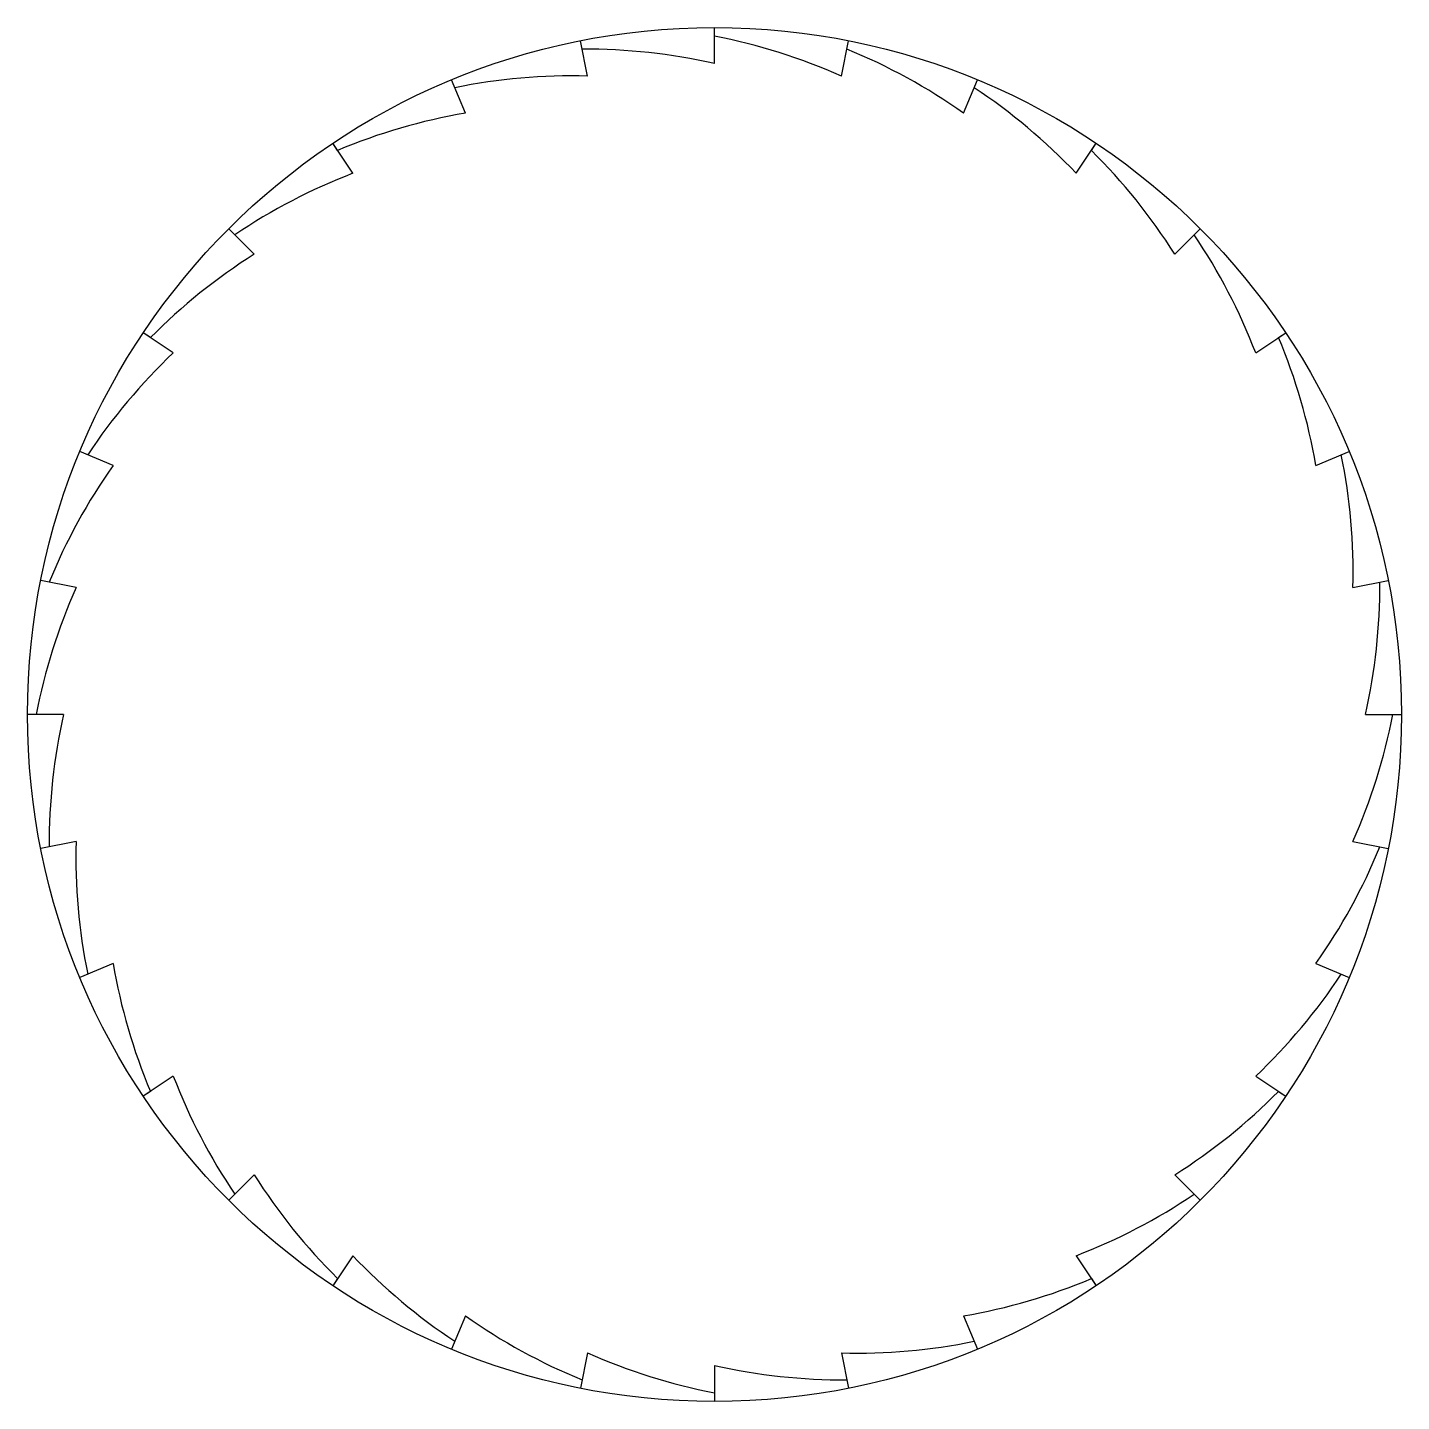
# Model space of a CAD drawing. Header units: millimetres. Extents: x 0 to 350, y 0 to 350.
import ezdxf

# ---------------------------------------------------------------- set-up
doc = ezdxf.new("R2010")
doc.units = ezdxf.units.MM

msp = doc.modelspace()

# ---------------------------------------------------------------- linework, layer by layer
for p, q in [((175, 347.8), (175, 350)), ((175, 340.8), (175, 350)), ((141.29, 344.48), (140.86, 346.64)), ((142.65, 337.61), (140.86, 346.64)), ((207.35, 337.61), (209.14, 346.64)), ((208.71, 344.48), (209.14, 346.64)), ((108.87, 334.65), (108.03, 336.68)), ((111.55, 328.18), (108.03, 336.68)), ((238.45, 328.18), (241.97, 336.68)), ((241.13, 334.65), (241.97, 336.68)), ((79, 318.68), (77.78, 320.51)), ((82.89, 312.86), (77.78, 320.51)), ((267.11, 312.86), (272.22, 320.51)), ((271, 318.68), (272.22, 320.51)), ((52.81, 297.19), (51.26, 298.74)), ((57.76, 292.24), (51.26, 298.74)), ((292.24, 292.24), (298.74, 298.74)), ((297.19, 297.19), (298.74, 298.74)), ((31.32, 271), (29.49, 272.22)), ((37.14, 267.11), (29.49, 272.22)), ((312.86, 267.11), (320.51, 272.22)), ((318.68, 271), (320.51, 272.22)), ((15.35, 241.13), (13.32, 241.97)), ((21.82, 238.45), (13.32, 241.97)), ((328.18, 238.45), (336.68, 241.97)), ((334.65, 241.13), (336.68, 241.97)), ((5.52, 208.71), (3.36, 209.14)), ((12.39, 207.35), (3.36, 209.14)), ((337.61, 207.35), (346.64, 209.14)), ((344.48, 208.71), (346.64, 209.14)), ((2.2, 175), (0, 175)), ((9.2, 175), (0, 175)), ((340.8, 175), (350, 175)), ((347.8, 175), (350, 175)), ((12.39, 142.65), (3.36, 140.86)), ((5.52, 141.29), (3.36, 140.86)), ((337.61, 142.65), (346.64, 140.86)), ((344.48, 141.29), (346.64, 140.86)), ((21.82, 111.55), (13.32, 108.03)), ((15.35, 108.87), (13.32, 108.03)), ((328.18, 111.55), (336.68, 108.03)), ((334.65, 108.87), (336.68, 108.03)), ((37.14, 82.89), (29.49, 77.78)), ((312.86, 82.89), (320.51, 77.78)), ((31.32, 79), (29.49, 77.78)), ((318.68, 79), (320.51, 77.78)), ((57.76, 57.76), (51.26, 51.26)), ((292.24, 57.76), (298.74, 51.26)), ((52.81, 52.81), (51.26, 51.26)), ((297.19, 52.81), (298.74, 51.26)), ((82.89, 37.14), (77.78, 29.49)), ((267.11, 37.14), (272.22, 29.49)), ((79, 31.32), (77.78, 29.49)), ((271, 31.32), (272.22, 29.49)), ((111.55, 21.82), (108.03, 13.32)), ((238.45, 21.82), (241.97, 13.32)), ((108.87, 15.35), (108.03, 13.32)), ((241.13, 15.35), (241.97, 13.32)), ((142.65, 12.39), (140.86, 3.36)), ((207.35, 12.39), (209.14, 3.36)), ((175, 9.2), (175, 0)), ((141.29, 5.52), (140.86, 3.36)), ((208.71, 5.52), (209.14, 3.36)), ((175, 2.2), (175, 0))]:
    msp.add_line(p, q)
msp.add_circle((175, 175), 175)
for centre, start, end in [((146.71, 201.51), 65.9864, 79.055), ((142.08, 195.48), 77.2364, 90.305), ((152.43, 206.52), 54.7364, 67.805), ((138.72, 188.67), 88.4864, 101.555), ((159.01, 210.32), 43.4864, 56.555), ((136.75, 181.33), 99.7364, 112.805), ((166.21, 212.76), 32.2364, 45.305), ((136.25, 173.74), 110.9864, 124.055), ((173.74, 213.75), 20.9864, 34.055), ((137.24, 166.21), 122.2364, 135.305), ((181.33, 213.25), 9.7364, 22.805), ((139.68, 159.01), 133.4864, 146.555), ((143.48, 152.43), 144.7364, 157.805), ((188.67, 211.28), 358.4864, 11.555), ((148.49, 146.71), 155.9864, 169.055), ((195.48, 207.92), 347.2364, 0.305), ((201.51, 203.29), 335.9864, 349.055), ((154.52, 142.08), 167.2364, 180.305), ((161.33, 138.72), 178.4864, 191.555), ((206.52, 197.57), 324.7364, 337.805), ((168.67, 136.75), 189.7364, 202.805), ((210.32, 190.99), 313.4864, 326.555), ((176.26, 136.25), 200.9864, 214.055), ((212.76, 183.79), 302.2364, 315.305), ((183.79, 137.24), 212.2364, 225.305), ((213.75, 176.26), 290.9864, 304.055), ((190.99, 139.68), 223.4864, 236.555), ((213.25, 168.67), 279.7364, 292.805), ((197.57, 143.48), 234.7364, 247.805), ((211.28, 161.33), 268.4864, 281.555), ((203.29, 148.49), 245.9864, 259.055), ((207.92, 154.52), 257.2364, 270.305)]:
    msp.add_arc(centre, 149, start, end)

doc.saveas('drawing.dxf')
